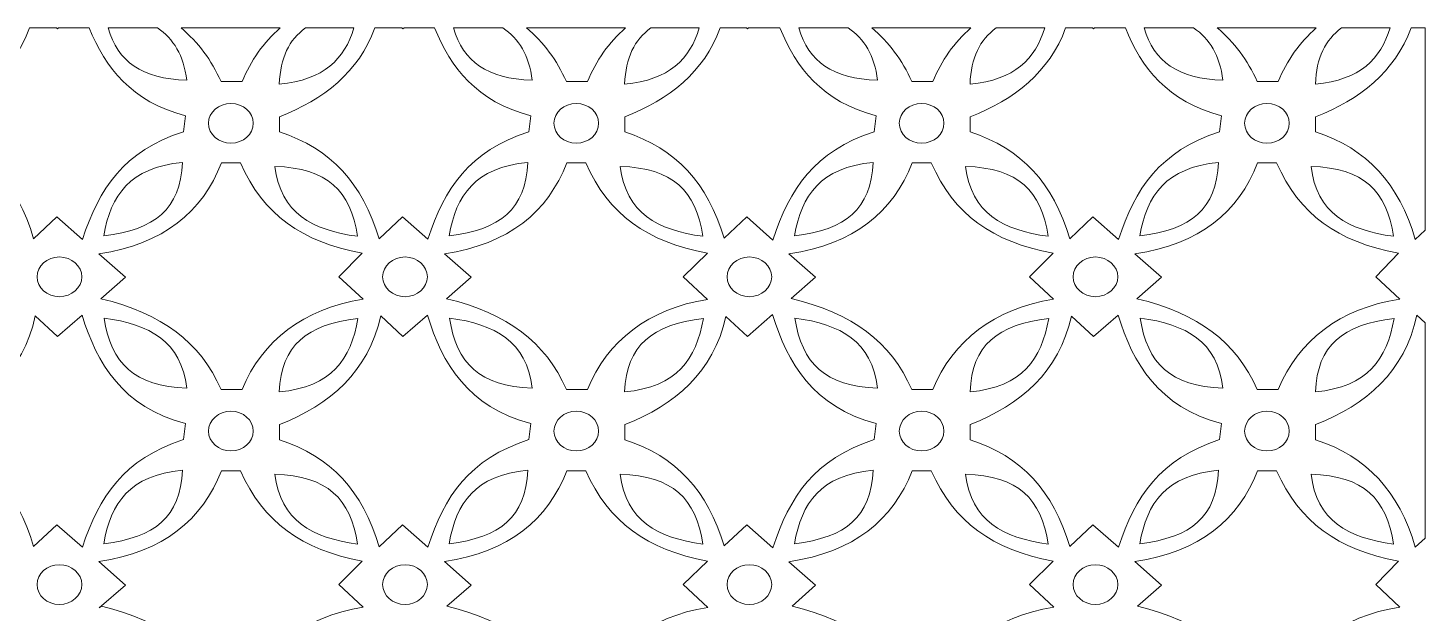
# Model space of a CAD drawing. Header units: millimetres. Extents: x -1200 to 1200, y -590 to 590.
# Drawn here: x 39 to 1200, y 104 to 590 of the extents above; entities that cross this region are included whole.
import ezdxf

# ---------------------------------------------------------------- set-up
doc = ezdxf.new("R2010")
doc.units = ezdxf.units.MM
doc.header["$MEASUREMENT"] = 0
doc.layers.add('Layer 1', color=7, linetype='Continuous')

msp = doc.modelspace()

# ---------------------------------------------------------------- linework, layer by layer
at = {"layer": 'Layer 1', "color": 250, "lineweight": 20}
for points, knots in [([(90.106, 589.9734), (103.2244, 557.0006), (125.3011, 528.8183), (170.0765, 516.8973), (170.0765, 516.8973), (168.3692, 503.6394), (168.3692, 503.6394), (118.8969, 487.7011), (98.0991, 456.1734), (84.472, 414.2396), (84.472, 414.2396), (63.2242, 432.8783), (63.2242, 432.8783), (63.2242, 432.8783), (43.932, 414.7336), (43.932, 414.7336), (30.1417, 460.8955), (4.1523, 489.6308), (-38.8634, 503.5802), (-38.8634, 503.5802), (-38.8167, 516.1332), (-38.8167, 516.1332), (-1.9809, 530.6133), (27.0006, 553.2503), (40.5095, 589.9734), (40.5095, 589.9734), (62.8576, 589.9734), (62.8576, 589.9734), (62.8576, 589.9734), (63.6898, 589.1929), (63.6898, 589.1929), (63.6898, 589.1929), (64.5843, 589.9734), (64.5843, 589.9734), (64.5843, 589.9734), (90.106, 589.9734), (90.106, 589.9734)], [0, 0, 0, 0, 0.083333333, 0.083333333, 0.083333333, 0.166666667, 0.166666667, 0.166666667, 0.25, 0.25, 0.25, 0.333333333, 0.333333333, 0.333333333, 0.416666667, 0.416666667, 0.416666667, 0.5, 0.5, 0.5, 0.583333333, 0.583333333, 0.583333333, 0.666666667, 0.666666667, 0.666666667, 0.75, 0.75, 0.75, 0.833333333, 0.833333333, 0.833333333, 0.916666667, 0.916666667, 0.916666667, 1, 1, 1, 1]), ([(146.8708, 589.9734), (160.0928, 580.9458), (168.6423, 567.2761), (171.163, 546.4951), (133.6245, 547.7999), (114.0557, 561.8881), (105.715, 589.9734), (105.715, 589.9734), (146.8708, 589.9734), (146.8708, 589.9734)], [0, 0, 0, 0, 0.333333333, 0.333333333, 0.333333333, 0.666666667, 0.666666667, 0.666666667, 1, 1, 1, 1]), ([(248.7314, 589.9734), (234.9508, 577.9702), (224.3256, 562.927), (217.112, 545.3295), (217.112, 545.3295), (199.6589, 545.3493), (199.6589, 545.3493), (191.6436, 563.3718), (180.7351, 578.1101), (166.3912, 589.9734), (166.3912, 589.9734), (248.7314, 589.9734), (248.7314, 589.9734)], [0, 0, 0, 0, 0.25, 0.25, 0.25, 0.5, 0.5, 0.5, 0.75, 0.75, 0.75, 1, 1, 1, 1]), ([(310.0497, 589.9734), (302.1972, 564.0389), (285.2625, 546.8469), (247.9983, 543.2681), (248.9616, 565.1302), (256.0906, 580.1366), (269.7741, 589.9734), (269.7741, 589.9734), (310.0497, 589.9734), (310.0497, 589.9734)], [0, 0, 0, 0, 0.333333333, 0.333333333, 0.333333333, 0.666666667, 0.666666667, 0.666666667, 1, 1, 1, 1]), ([(377.0492, 589.9734), (390.1543, 556.9986), (412.2317, 528.807), (457.0156, 516.8973), (457.0156, 516.8973), (455.3084, 503.6394), (455.3084, 503.6394), (405.8827, 487.7208), (385.0849, 456.2325), (371.45, 414.345), (371.45, 414.345), (350.3262, 432.8783), (350.3262, 432.8783), (350.3262, 432.8783), (330.9021, 414.6149), (330.9021, 414.6149), (317.1197, 460.8561), (291.1458, 489.6175), (248.068, 503.5802), (248.068, 503.5802), (248.1223, 516.1332), (248.1223, 516.1332), (284.962, 530.6073), (313.9546, 553.2441), (327.4584, 589.9734), (327.4584, 589.9734), (349.9594, 589.9734), (349.9594, 589.9734), (349.9594, 589.9734), (350.7919, 589.1929), (350.7919, 589.1929), (350.7919, 589.1929), (351.687, 589.9734), (351.687, 589.9734), (351.687, 589.9734), (377.0492, 589.9734), (377.0492, 589.9734)], [0, 0, 0, 0, 0.083333333, 0.083333333, 0.083333333, 0.166666667, 0.166666667, 0.166666667, 0.25, 0.25, 0.25, 0.333333333, 0.333333333, 0.333333333, 0.416666667, 0.416666667, 0.416666667, 0.5, 0.5, 0.5, 0.583333333, 0.583333333, 0.583333333, 0.666666667, 0.666666667, 0.666666667, 0.75, 0.75, 0.75, 0.833333333, 0.833333333, 0.833333333, 0.916666667, 0.916666667, 0.916666667, 1, 1, 1, 1]), ([(433.8113, 589.9734), (447.0356, 580.9458), (455.5855, 567.2761), (458.1021, 546.4951), (420.577, 547.7999), (401.0101, 561.8881), (392.6548, 589.9734), (392.6548, 589.9734), (433.8113, 589.9734), (433.8113, 589.9734)], [0, 0, 0, 0, 0.333333333, 0.333333333, 0.333333333, 0.666666667, 0.666666667, 0.666666667, 1, 1, 1, 1]), ([(535.6746, 589.9734), (521.8966, 577.9722), (511.2737, 562.9292), (504.0588, 545.3295), (504.0588, 545.3295), (486.5903, 545.3493), (486.5903, 545.3493), (478.5759, 563.3708), (467.6717, 578.1098), (453.3324, 589.9734), (453.3324, 589.9734), (535.6746, 589.9734), (535.6746, 589.9734)], [0, 0, 0, 0, 0.25, 0.25, 0.25, 0.5, 0.5, 0.5, 0.75, 0.75, 0.75, 1, 1, 1, 1]), ([(596.9986, 589.9734), (589.1475, 564.0389), (572.2016, 546.8469), (534.9373, 543.2681), (535.8962, 565.1302), (543.0308, 580.1366), (556.7187, 589.9734), (556.7187, 589.9734), (596.9986, 589.9734), (596.9986, 589.9734)], [0, 0, 0, 0, 0.333333333, 0.333333333, 0.333333333, 0.666666667, 0.666666667, 0.666666667, 1, 1, 1, 1]), ([(663.9919, 589.9734), (677.1023, 556.999), (699.1844, 528.8166), (743.9626, 516.8973), (743.9626, 516.8973), (742.2476, 503.6394), (742.2476, 503.6394), (692.589, 487.6481), (671.8222, 455.9361), (658.2028, 413.7587), (658.2028, 413.7587), (636.4195, 432.8783), (636.4195, 432.8783), (636.4195, 432.8783), (617.6628, 415.2407), (617.6628, 415.2407), (603.8416, 461.1129), (577.8831, 489.6834), (534.9995, 503.5802), (534.9995, 503.5802), (535.0615, 516.1332), (535.0615, 516.1332), (571.9056, 530.6124), (600.8914, 553.248), (614.3887, 589.9734), (614.3887, 589.9734), (636.0518, 589.9734), (636.0518, 589.9734), (636.0518, 589.9734), (636.8852, 589.1929), (636.8852, 589.1929), (636.8852, 589.1929), (637.7801, 589.9734), (637.7801, 589.9734), (637.7801, 589.9734), (663.9919, 589.9734), (663.9919, 589.9734)], [0, 0, 0, 0, 0.083333333, 0.083333333, 0.083333333, 0.166666667, 0.166666667, 0.166666667, 0.25, 0.25, 0.25, 0.333333333, 0.333333333, 0.333333333, 0.416666667, 0.416666667, 0.416666667, 0.5, 0.5, 0.5, 0.583333333, 0.583333333, 0.583333333, 0.666666667, 0.666666667, 0.666666667, 0.75, 0.75, 0.75, 0.833333333, 0.833333333, 0.833333333, 0.916666667, 0.916666667, 0.916666667, 1, 1, 1, 1]), ([(720.756, 589.9734), (733.9772, 580.9458), (742.5241, 567.2761), (745.0491, 546.4951), (707.5106, 547.7999), (687.9476, 561.8881), (679.5986, 589.9734), (679.5986, 589.9734), (720.756, 589.9734), (720.756, 589.9734)], [0, 0, 0, 0, 0.333333333, 0.333333333, 0.333333333, 0.666666667, 0.666666667, 0.666666667, 1, 1, 1, 1]), ([(822.6156, 589.9734), (808.8342, 577.9721), (798.2076, 562.9296), (790.9903, 545.3295), (790.9903, 545.3295), (773.5529, 545.3493), (773.5529, 545.3493), (765.5313, 563.3694), (754.622, 578.1091), (740.2802, 589.9734), (740.2802, 589.9734), (822.6156, 589.9734), (822.6156, 589.9734)], [0, 0, 0, 0, 0.25, 0.25, 0.25, 0.5, 0.5, 0.5, 0.75, 0.75, 0.75, 1, 1, 1, 1]), ([(883.9383, 589.9734), (876.089, 564.0389), (859.1498, 546.8469), (821.892, 543.2681), (822.8466, 565.1302), (829.9718, 580.1366), (843.6551, 589.9734), (843.6551, 589.9734), (883.9383, 589.9734), (883.9383, 589.9734)], [0, 0, 0, 0, 0.333333333, 0.333333333, 0.333333333, 0.666666667, 0.666666667, 0.666666667, 1, 1, 1, 1]), ([(950.9344, 589.9734), (964.0397, 556.999), (986.1308, 528.8118), (1030.9017, 516.8973), (1030.9017, 516.8973), (1029.1789, 503.6394), (1029.1789, 503.6394), (979.6911, 487.7011), (958.9011, 456.1469), (945.2894, 414.1736), (945.2894, 414.1736), (923.9718, 432.8783), (923.9718, 432.8783), (923.9718, 432.8783), (904.7339, 414.7994), (904.7339, 414.7994), (890.9437, 460.9285), (864.962, 489.6308), (821.9541, 503.5802), (821.9541, 503.5802), (822.0162, 516.1332), (822.0162, 516.1332), (858.8527, 530.6101), (887.8372, 553.2482), (901.3449, 589.9734), (901.3449, 589.9734), (923.5971, 589.9734), (923.5971, 589.9734), (923.5971, 589.9734), (924.4296, 589.1929), (924.4296, 589.1929), (924.4296, 589.1929), (925.3242, 589.9734), (925.3242, 589.9734), (925.3242, 589.9734), (950.9344, 589.9734), (950.9344, 589.9734)], [0, 0, 0, 0, 0.083333333, 0.083333333, 0.083333333, 0.166666667, 0.166666667, 0.166666667, 0.25, 0.25, 0.25, 0.333333333, 0.333333333, 0.333333333, 0.416666667, 0.416666667, 0.416666667, 0.5, 0.5, 0.5, 0.583333333, 0.583333333, 0.583333333, 0.666666667, 0.666666667, 0.666666667, 0.75, 0.75, 0.75, 0.833333333, 0.833333333, 0.833333333, 0.916666667, 0.916666667, 0.916666667, 1, 1, 1, 1]), ([(1007.6894, 589.9734), (1020.9102, 580.9458), (1029.4598, 567.2761), (1031.9805, 546.4951), (994.4553, 547.7999), (974.8826, 561.8881), (966.5406, 589.9734), (966.5406, 589.9734), (1007.6894, 589.9734), (1007.6894, 589.9734)], [0, 0, 0, 0, 0.333333333, 0.333333333, 0.333333333, 0.666666667, 0.666666667, 0.666666667, 1, 1, 1, 1]), ([(1109.568, 589.9734), (1095.7874, 577.9714), (1085.1587, 562.9294), (1077.9372, 545.3295), (1077.9372, 545.3295), (1060.4842, 545.3493), (1060.4842, 545.3493), (1052.4653, 563.37), (1041.5574, 578.1094), (1027.2138, 589.9734), (1027.2138, 589.9734), (1109.568, 589.9734), (1109.568, 589.9734)], [0, 0, 0, 0, 0.25, 0.25, 0.25, 0.5, 0.5, 0.5, 0.75, 0.75, 0.75, 1, 1, 1, 1]), ([(1170.8899, 589.9734), (1163.0356, 564.0389), (1146.0944, 546.8469), (1108.8234, 543.2681), (1109.7823, 565.1302), (1116.9119, 580.1366), (1130.5996, 589.9734), (1130.5996, 589.9734), (1170.8899, 589.9734), (1170.8899, 589.9734)], [0, 0, 0, 0, 0.333333333, 0.333333333, 0.333333333, 0.666666667, 0.666666667, 0.666666667, 1, 1, 1, 1]), ([(1199.95, 421.8309), (1199.95, 421.8309), (1191.8515, 414.2133), (1191.8515, 414.2133), (1178.1002, 460.6783), (1152.0952, 489.5715), (1108.8933, 503.5802), (1108.8933, 503.5802), (1108.9555, 516.1332), (1108.9555, 516.1332), (1145.8057, 530.6096), (1174.7839, 553.2465), (1188.2737, 589.9734), (1188.2737, 589.9734), (1199.95, 589.9734), (1199.95, 589.9734), (1199.95, 589.9734), (1199.95, 421.8309), (1199.95, 421.8309)], [0, 0, 0, 0, 0.166666667, 0.166666667, 0.166666667, 0.333333333, 0.333333333, 0.333333333, 0.5, 0.5, 0.5, 0.666666667, 0.666666667, 0.666666667, 0.833333333, 0.833333333, 0.833333333, 1, 1, 1, 1]), ([(207.7918, 494.2279), (197.5636, 494.2279), (189.2367, 501.6438), (189.2367, 510.726), (189.2367, 519.8215), (197.5636, 527.2375), (207.7918, 527.2375), (218.0199, 527.2375), (226.3469, 519.8215), (226.3469, 510.726), (226.3469, 501.6438), (218.0199, 494.2279), (207.7918, 494.2279)], [0, 0, 0, 0, 0.25, 0.25, 0.25, 0.5, 0.5, 0.5, 0.75, 0.75, 0.75, 1, 1, 1, 1]), ([(494.7387, 494.2279), (484.5106, 494.2279), (476.1837, 501.6438), (476.1837, 510.726), (476.1837, 519.8215), (484.5106, 527.2375), (494.7387, 527.2375), (504.9592, 527.2375), (513.2859, 519.8215), (513.2859, 510.726), (513.2859, 501.6438), (504.9592, 494.2279), (494.7387, 494.2279)], [0, 0, 0, 0, 0.25, 0.25, 0.25, 0.5, 0.5, 0.5, 0.75, 0.75, 0.75, 1, 1, 1, 1]), ([(781.6701, 494.2279), (771.4497, 494.2279), (763.1151, 501.6438), (763.1151, 510.726), (763.1151, 519.8215), (771.4497, 527.2375), (781.6701, 527.2375), (791.906, 527.2375), (800.2484, 519.8215), (800.2484, 510.726), (800.2484, 501.6438), (791.906, 494.2279), (781.6701, 494.2279)], [0, 0, 0, 0, 0.25, 0.25, 0.25, 0.5, 0.5, 0.5, 0.75, 0.75, 0.75, 1, 1, 1, 1]), ([(1068.6171, 494.2279), (1058.3966, 494.2279), (1050.0466, 501.6438), (1050.0466, 510.726), (1050.0466, 519.8215), (1058.3966, 527.2375), (1068.6171, 527.2375), (1078.8452, 527.2375), (1087.1799, 519.8215), (1087.1799, 510.726), (1087.1799, 501.6438), (1078.8452, 494.2279), (1068.6171, 494.2279)], [0, 0, 0, 0, 0.25, 0.25, 0.25, 0.5, 0.5, 0.5, 0.75, 0.75, 0.75, 1, 1, 1, 1]), ([(317.6474, 364.5013), (268.2062, 356.9141), (233.6726, 329.977), (217.112, 289.5777), (217.112, 289.5777), (199.6589, 289.5975), (199.6589, 289.5975), (182.1284, 329.0153), (150.7687, 352.732), (99.8608, 364.9887), (99.8608, 364.9887), (120.2783, 382.7975), (120.2783, 382.7975), (120.2783, 382.7975), (98.1147, 402.253), (98.1147, 402.253), (151.9328, 410.3603), (184.115, 437.067), (199.9616, 477.8153), (199.9616, 477.8153), (215.816, 477.8153), (215.816, 477.8153), (234.5107, 435.1438), (266.7627, 412.02), (316.9645, 402.727), (316.9645, 402.727), (297.5791, 383.2849), (297.5791, 383.2849), (297.5791, 383.2849), (317.6474, 364.5013), (317.6474, 364.5013)], [0, 0, 0, 0, 0.1, 0.1, 0.1, 0.2, 0.2, 0.2, 0.3, 0.3, 0.3, 0.4, 0.4, 0.4, 0.5, 0.5, 0.5, 0.6, 0.6, 0.6, 0.7, 0.7, 0.7, 0.8, 0.8, 0.8, 0.9, 0.9, 0.9, 1, 1, 1, 1]), ([(102.1501, 417.1705), (108.0557, 451.023), (123.786, 473.9954), (167.5311, 478.1972), (165.8315, 439.4511), (144.7545, 422.2285), (102.1501, 417.1705)], [0, 0, 0, 0, 0.5, 0.5, 0.5, 1, 1, 1, 1]), ([(603.8571, 364.3827), (554.8117, 356.6572), (520.5419, 329.7859), (504.0588, 289.5777), (504.0588, 289.5777), (486.5903, 289.5975), (486.5903, 289.5975), (469.0753, 328.9825), (437.77, 352.6925), (386.9318, 364.9556), (386.9318, 364.9556), (407.3804, 382.7975), (407.3804, 382.7975), (407.3804, 382.7975), (385.2014, 402.2725), (385.2014, 402.2725), (438.9496, 410.4065), (471.0696, 437.0999), (486.9085, 477.8153), (486.9085, 477.8153), (502.7552, 477.8153), (502.7552, 477.8153), (521.4655, 435.1438), (553.702, 412.02), (603.9192, 402.727), (603.9192, 402.727), (583.6724, 383.2849), (583.6724, 383.2849), (583.6724, 383.2849), (603.8571, 364.3827), (603.8571, 364.3827)], [0, 0, 0, 0, 0.1, 0.1, 0.1, 0.2, 0.2, 0.2, 0.3, 0.3, 0.3, 0.4, 0.4, 0.4, 0.5, 0.5, 0.5, 0.6, 0.6, 0.6, 0.7, 0.7, 0.7, 0.8, 0.8, 0.8, 0.9, 0.9, 0.9, 1, 1, 1, 1]), ([(389.0816, 417.1705), (394.9794, 451.023), (410.7251, 473.9954), (454.4858, 478.1972), (452.7863, 439.4511), (431.6936, 422.2285), (389.0816, 417.1705)], [0, 0, 0, 0, 0.5, 0.5, 0.5, 1, 1, 1, 1]), ([(891.3162, 364.4617), (841.9914, 356.8351), (807.5353, 329.911), (790.9903, 289.5777), (790.9903, 289.5777), (773.5529, 289.5975), (773.5529, 289.5975), (755.9446, 329.1536), (724.4297, 352.8965), (673.2114, 365.1205), (673.2114, 365.1205), (693.4581, 382.7975), (693.4581, 382.7975), (693.4581, 382.7975), (671.4188, 402.1673), (671.4188, 402.1673), (725.5861, 410.1693), (757.9391, 436.9154), (773.8399, 477.8153), (773.8399, 477.8153), (789.7021, 477.8153), (789.7021, 477.8153), (808.389, 435.1438), (840.6489, 412.02), (890.8584, 402.727), (890.8584, 402.727), (871.2169, 383.2849), (871.2169, 383.2849), (871.2169, 383.2849), (891.3162, 364.4617), (891.3162, 364.4617)], [0, 0, 0, 0, 0.1, 0.1, 0.1, 0.2, 0.2, 0.2, 0.3, 0.3, 0.3, 0.4, 0.4, 0.4, 0.5, 0.5, 0.5, 0.6, 0.6, 0.6, 0.7, 0.7, 0.7, 0.8, 0.8, 0.8, 0.9, 0.9, 0.9, 1, 1, 1, 1]), ([(676.0284, 417.1705), (681.9262, 451.023), (697.6642, 473.9954), (741.4094, 478.1972), (739.7176, 439.4511), (718.6483, 422.2285), (676.0284, 417.1705)], [0, 0, 0, 0, 0.5, 0.5, 0.5, 1, 1, 1, 1]), ([(1178.9383, 364.5672), (1129.2565, 357.0852), (1094.5677, 330.1087), (1077.9372, 289.5777), (1077.9372, 289.5777), (1060.4842, 289.5975), (1060.4842, 289.5975), (1042.938, 329.0284), (1011.5707, 352.7582), (960.6085, 365.0018), (960.6085, 365.0018), (981.0026, 382.7975), (981.0026, 382.7975), (981.0026, 382.7975), (958.8624, 402.2397), (958.8624, 402.2397), (1012.7347, 410.3274), (1044.9325, 437.0473), (1060.7946, 477.8153), (1060.7946, 477.8153), (1076.6335, 477.8153), (1076.6335, 477.8153), (1095.3359, 435.1438), (1127.5881, 412.02), (1177.7975, 402.727), (1177.7975, 402.727), (1158.9398, 383.2849), (1158.9398, 383.2849), (1158.9398, 383.2849), (1178.9383, 364.5672), (1178.9383, 364.5672)], [0, 0, 0, 0, 0.1, 0.1, 0.1, 0.2, 0.2, 0.2, 0.3, 0.3, 0.3, 0.4, 0.4, 0.4, 0.5, 0.5, 0.5, 0.6, 0.6, 0.6, 0.7, 0.7, 0.7, 0.8, 0.8, 0.8, 0.9, 0.9, 0.9, 1, 1, 1, 1]), ([(962.9676, 417.1705), (968.8809, 451.023), (984.6111, 473.9954), (1028.3641, 478.1972), (1026.6568, 439.4511), (1005.5797, 422.2285), (962.9676, 417.1705)], [0, 0, 0, 0, 0.5, 0.5, 0.5, 1, 1, 1, 1]), ([(313.0144, 416.8214), (274.9266, 422.0771), (249.0847, 436.0592), (244.3508, 474.9569), (287.9408, 473.442), (307.3184, 454.7178), (313.0144, 416.8214)], [0, 0, 0, 0, 0.5, 0.5, 0.5, 1, 1, 1, 1]), ([(599.9459, 416.8214), (561.858, 422.0771), (536.0315, 436.0592), (531.3211, 474.9569), (574.8877, 473.442), (594.2498, 454.7178), (599.9459, 416.8214)], [0, 0, 0, 0, 0.5, 0.5, 0.5, 1, 1, 1, 1]), ([(886.8928, 416.8214), (848.7972, 422.0771), (822.9707, 436.0592), (818.2525, 474.9569), (861.8346, 473.442), (881.189, 454.7178), (886.8928, 416.8214)], [0, 0, 0, 0, 0.5, 0.5, 0.5, 1, 1, 1, 1]), ([(1173.8397, 416.8214), (1135.7518, 422.0771), (1109.9099, 436.0592), (1105.1915, 474.9569), (1148.7738, 473.442), (1168.1436, 454.7178), (1173.8397, 416.8214)], [0, 0, 0, 0, 0.5, 0.5, 0.5, 1, 1, 1, 1]), ([(65.3738, 366.668), (55.1456, 366.668), (46.811, 374.0709), (46.811, 383.1662), (46.811, 392.2617), (55.1456, 399.6645), (65.3738, 399.6645), (75.6096, 399.6645), (83.9521, 392.2617), (83.9521, 383.1662), (83.9521, 374.0709), (75.6096, 366.668), (65.3738, 366.668)], [0, 0, 0, 0, 0.25, 0.25, 0.25, 0.5, 0.5, 0.5, 0.75, 0.75, 0.75, 1, 1, 1, 1]), ([(352.4837, 366.668), (342.2477, 366.668), (333.9054, 374.0709), (333.9054, 383.1662), (333.9054, 392.2617), (342.2477, 399.6645), (352.4837, 399.6645), (362.704, 399.6645), (371.0387, 392.2617), (371.0387, 383.1662), (371.0387, 374.0709), (362.704, 366.668), (352.4837, 366.668)], [0, 0, 0, 0, 0.25, 0.25, 0.25, 0.5, 0.5, 0.5, 0.75, 0.75, 0.75, 1, 1, 1, 1]), ([(638.5769, 366.668), (628.3488, 366.668), (619.9987, 374.0709), (619.9987, 383.1662), (619.9987, 392.2617), (628.3488, 399.6645), (638.5769, 399.6645), (648.7819, 399.6645), (657.132, 392.2617), (657.132, 383.1662), (657.132, 374.0709), (648.7819, 366.668), (638.5769, 366.668)], [0, 0, 0, 0, 0.25, 0.25, 0.25, 0.5, 0.5, 0.5, 0.75, 0.75, 0.75, 1, 1, 1, 1]), ([(926.1059, 366.668), (915.8932, 366.668), (907.5431, 374.0709), (907.5431, 383.1662), (907.5431, 392.2617), (915.8932, 399.6645), (926.1059, 399.6645), (936.3263, 399.6645), (944.6686, 392.2617), (944.6686, 383.1662), (944.6686, 374.0709), (936.3263, 366.668), (926.1059, 366.668)], [0, 0, 0, 0, 0.25, 0.25, 0.25, 0.5, 0.5, 0.5, 0.75, 0.75, 0.75, 1, 1, 1, 1]), ([(84.1538, 351.2962), (96.4075, 311.2394), (117.7328, 275.0817), (170.0765, 261.1455), (170.0765, 261.1455), (168.3692, 247.8877), (168.3692, 247.8877), (118.8969, 231.9492), (98.0991, 200.4281), (84.472, 158.4878), (84.472, 158.4878), (63.2242, 177.1265), (63.2242, 177.1265), (63.2242, 177.1265), (43.932, 158.9818), (43.932, 158.9818), (30.1417, 205.1438), (4.1523, 233.879), (-38.8634, 247.835), (-38.8634, 247.835), (-38.8167, 260.3815), (-38.8167, 260.3815), (3.2366, 276.8994), (35.0541, 304.0738), (45.2977, 350.677), (45.2977, 350.677), (63.6898, 333.4413), (63.6898, 333.4413), (63.6898, 333.4413), (84.1538, 351.2962), (84.1538, 351.2962)], [0, 0, 0, 0, 0.1, 0.1, 0.1, 0.2, 0.2, 0.2, 0.3, 0.3, 0.3, 0.4, 0.4, 0.4, 0.5, 0.5, 0.5, 0.6, 0.6, 0.6, 0.7, 0.7, 0.7, 0.8, 0.8, 0.8, 0.9, 0.9, 0.9, 1, 1, 1, 1]), ([(102.5303, 348.879), (140.6104, 343.6431), (166.4447, 329.6411), (171.163, 290.7434), (127.5807, 292.2649), (108.2187, 311.0023), (102.5303, 348.879)], [0, 0, 0, 0, 0.5, 0.5, 0.5, 1, 1, 1, 1]), ([(313.387, 348.5365), (307.4814, 314.684), (291.7511, 291.7182), (247.9983, 287.5228), (249.7055, 326.2689), (270.7748, 343.4784), (313.387, 348.5365)], [0, 0, 0, 0, 0.5, 0.5, 0.5, 1, 1, 1, 1]), ([(371.1395, 351.1842), (383.3776, 311.1734), (404.7109, 275.0619), (457.0156, 261.1455), (457.0156, 261.1455), (455.3084, 247.8877), (455.3084, 247.8877), (405.8827, 231.9691), (385.0849, 200.4809), (371.45, 158.5866), (371.45, 158.5866), (350.3262, 177.1265), (350.3262, 177.1265), (350.3262, 177.1265), (330.9021, 158.8633), (330.9021, 158.8633), (317.1197, 205.0911), (291.1458, 233.8659), (248.068, 247.835), (248.068, 247.835), (248.1223, 260.3815), (248.1223, 260.3815), (290.2146, 276.9193), (322.063, 304.1132), (332.2679, 350.8087), (332.2679, 350.8087), (350.7919, 333.4413), (350.7919, 333.4413), (350.7919, 333.4413), (371.1395, 351.1842), (371.1395, 351.1842)], [0, 0, 0, 0, 0.1, 0.1, 0.1, 0.2, 0.2, 0.2, 0.3, 0.3, 0.3, 0.4, 0.4, 0.4, 0.5, 0.5, 0.5, 0.6, 0.6, 0.6, 0.7, 0.7, 0.7, 0.8, 0.8, 0.8, 0.9, 0.9, 0.9, 1, 1, 1, 1]), ([(389.4617, 348.879), (427.5495, 343.6431), (453.3915, 329.6411), (458.1021, 290.7434), (414.5354, 292.2649), (395.1733, 311.0023), (389.4617, 348.879)], [0, 0, 0, 0, 0.5, 0.5, 0.5, 1, 1, 1, 1]), ([(600.3339, 348.5365), (594.436, 314.684), (578.6902, 291.7182), (534.9373, 287.5228), (536.6368, 326.2689), (557.7296, 343.4784), (600.3339, 348.5365)], [0, 0, 0, 0, 0.5, 0.5, 0.5, 1, 1, 1, 1]), ([(657.9002, 351.7704), (670.115, 311.5226), (691.4094, 275.1343), (743.9626, 261.1455), (743.9626, 261.1455), (742.2476, 247.8877), (742.2476, 247.8877), (692.589, 231.8966), (671.8222, 200.1844), (658.2028, 158.0071), (658.2028, 158.0071), (636.4195, 177.1265), (636.4195, 177.1265), (636.4195, 177.1265), (617.6628, 159.4954), (617.6628, 159.4954), (603.8416, 205.3611), (577.8831, 233.9316), (534.9995, 247.835), (534.9995, 247.835), (535.0615, 260.3815), (535.0615, 260.3815), (576.9597, 276.8336), (608.6996, 303.8564), (619.0519, 350.1503), (619.0519, 350.1503), (636.8852, 333.4413), (636.8852, 333.4413), (636.8852, 333.4413), (657.9002, 351.7704), (657.9002, 351.7704)], [0, 0, 0, 0, 0.1, 0.1, 0.1, 0.2, 0.2, 0.2, 0.3, 0.3, 0.3, 0.4, 0.4, 0.4, 0.5, 0.5, 0.5, 0.6, 0.6, 0.6, 0.7, 0.7, 0.7, 0.8, 0.8, 0.8, 0.9, 0.9, 0.9, 1, 1, 1, 1]), ([(676.4087, 348.879), (714.5042, 343.6431), (740.3229, 329.6411), (745.0491, 290.7434), (701.4668, 292.2649), (682.1126, 311.0023), (676.4087, 348.879)], [0, 0, 0, 0, 0.5, 0.5, 0.5, 1, 1, 1, 1]), ([(887.2731, 348.5365), (881.3752, 314.684), (865.6372, 291.7182), (821.892, 287.5228), (823.5838, 326.2689), (844.6531, 343.4784), (887.2731, 348.5365)], [0, 0, 0, 0, 0.5, 0.5, 0.5, 1, 1, 1, 1]), ([(944.9713, 351.3488), (957.1939, 311.2724), (978.5348, 275.0817), (1030.9017, 261.1455), (1030.9017, 261.1455), (1029.1789, 247.8877), (1029.1789, 247.8877), (979.6911, 231.9492), (958.9011, 200.3952), (945.2894, 158.4219), (945.2894, 158.4219), (923.9718, 177.1265), (923.9718, 177.1265), (923.9718, 177.1265), (904.7339, 159.0477), (904.7339, 159.0477), (890.9437, 205.1767), (864.962, 233.879), (821.9541, 247.835), (821.9541, 247.835), (822.0162, 260.3815), (822.0162, 260.3815), (864.0463, 276.8994), (895.856, 304.0408), (906.1152, 350.6046), (906.1152, 350.6046), (924.4296, 333.4413), (924.4296, 333.4413), (924.4296, 333.4413), (944.9713, 351.3488), (944.9713, 351.3488)], [0, 0, 0, 0, 0.1, 0.1, 0.1, 0.2, 0.2, 0.2, 0.3, 0.3, 0.3, 0.4, 0.4, 0.4, 0.5, 0.5, 0.5, 0.6, 0.6, 0.6, 0.7, 0.7, 0.7, 0.8, 0.8, 0.8, 0.9, 0.9, 0.9, 1, 1, 1, 1]), ([(963.3555, 348.879), (1001.4279, 343.6431), (1027.2622, 329.6411), (1031.9805, 290.7434), (988.4137, 292.2649), (969.0439, 311.0023), (963.3555, 348.879)], [0, 0, 0, 0, 0.5, 0.5, 0.5, 1, 1, 1, 1]), ([(1174.2277, 348.5365), (1168.3221, 314.684), (1152.5841, 291.7182), (1108.8234, 287.5228), (1110.5229, 326.2689), (1131.6, 343.4784), (1174.2277, 348.5365)], [0, 0, 0, 0, 0.5, 0.5, 0.5, 1, 1, 1, 1]), ([(1199.95, 166.0791), (1199.95, 166.0791), (1191.8515, 158.4615), (1191.8515, 158.4615), (1178.1002, 204.9265), (1152.0952, 233.8264), (1108.8933, 247.835), (1108.8933, 247.835), (1108.9555, 260.3815), (1108.9555, 260.3815), (1151.1872, 276.9653), (1183.0824, 304.2779), (1193.1708, 351.2303), (1193.1708, 351.2303), (1199.95, 344.8822), (1199.95, 344.8822), (1199.95, 344.8822), (1199.95, 166.0791), (1199.95, 166.0791)], [0, 0, 0, 0, 0.166666667, 0.166666667, 0.166666667, 0.333333333, 0.333333333, 0.333333333, 0.5, 0.5, 0.5, 0.666666667, 0.666666667, 0.666666667, 0.833333333, 0.833333333, 0.833333333, 1, 1, 1, 1]), ([(207.7918, 238.476), (197.5636, 238.476), (189.2367, 245.8855), (189.2367, 254.9743), (189.2367, 264.0697), (197.5636, 271.4856), (207.7918, 271.4856), (218.0199, 271.4856), (226.3469, 264.0697), (226.3469, 254.9743), (226.3469, 245.8855), (218.0199, 238.476), (207.7918, 238.476)], [0, 0, 0, 0, 0.25, 0.25, 0.25, 0.5, 0.5, 0.5, 0.75, 0.75, 0.75, 1, 1, 1, 1]), ([(494.7387, 238.476), (484.5106, 238.476), (476.1837, 245.8855), (476.1837, 254.9743), (476.1837, 264.0697), (484.5106, 271.4856), (494.7387, 271.4856), (504.9592, 271.4856), (513.2859, 264.0697), (513.2859, 254.9743), (513.2859, 245.8855), (504.9592, 238.476), (494.7387, 238.476)], [0, 0, 0, 0, 0.25, 0.25, 0.25, 0.5, 0.5, 0.5, 0.75, 0.75, 0.75, 1, 1, 1, 1]), ([(781.6701, 238.476), (771.4497, 238.476), (763.1151, 245.8855), (763.1151, 254.9743), (763.1151, 264.0697), (771.4497, 271.4856), (781.6701, 271.4856), (791.906, 271.4856), (800.2484, 264.0697), (800.2484, 254.9743), (800.2484, 245.8855), (791.906, 238.476), (781.6701, 238.476)], [0, 0, 0, 0, 0.25, 0.25, 0.25, 0.5, 0.5, 0.5, 0.75, 0.75, 0.75, 1, 1, 1, 1]), ([(1068.6171, 238.476), (1058.3966, 238.476), (1050.0466, 245.8855), (1050.0466, 254.9743), (1050.0466, 264.0697), (1058.3966, 271.4856), (1068.6171, 271.4856), (1078.8452, 271.4856), (1087.1799, 264.0697), (1087.1799, 254.9743), (1087.1799, 245.8855), (1078.8452, 238.476), (1068.6171, 238.476)], [0, 0, 0, 0, 0.25, 0.25, 0.25, 0.5, 0.5, 0.5, 0.75, 0.75, 0.75, 1, 1, 1, 1]), ([(317.7715, 108.6244), (268.7804, 100.8725), (234.534, 74.0013), (218.0587, 33.8259), (218.0587, 33.8259), (200.598, 33.8457), (200.598, 33.8457), (183.0053, 73.3953), (151.4982, 97.1448), (100.2643, 109.3685), (100.2643, 109.3685), (98.4406, 107.9922), (98.4406, 107.9922), (98.4406, 107.9922), (120.2783, 127.0391), (120.2783, 127.0391), (120.2783, 127.0391), (98.1147, 146.501), (98.1147, 146.501), (151.9328, 154.6021), (184.115, 181.3153), (199.9616, 222.0635), (199.9616, 222.0635), (215.816, 222.0635), (215.816, 222.0635), (234.5107, 179.3921), (266.7627, 156.2683), (316.9645, 146.9753), (316.9645, 146.9753), (297.5791, 127.533), (297.5791, 127.533), (297.5791, 127.533), (317.7715, 108.6244), (317.7715, 108.6244)], [0, 0, 0, 0, 0.090909091, 0.090909091, 0.090909091, 0.181818182, 0.181818182, 0.181818182, 0.272727273, 0.272727273, 0.272727273, 0.363636364, 0.363636364, 0.363636364, 0.454545455, 0.454545455, 0.454545455, 0.545454545, 0.545454545, 0.545454545, 0.636363636, 0.636363636, 0.636363636, 0.727272727, 0.727272727, 0.727272727, 0.818181818, 0.818181818, 0.818181818, 0.909090909, 0.909090909, 0.909090909, 1, 1, 1, 1]), ([(102.1501, 161.4185), (108.0557, 195.2711), (123.786, 218.237), (167.5311, 222.4322), (165.8315, 183.6996), (144.7545, 166.4768), (102.1501, 161.4185)], [0, 0, 0, 0, 0.5, 0.5, 0.5, 1, 1, 1, 1]), ([(603.989, 108.5057), (555.3859, 100.6024), (521.4033, 73.8035), (504.9979, 33.8259), (504.9979, 33.8259), (487.5294, 33.8457), (487.5294, 33.8457), (469.9522, 73.3953), (438.4373, 97.1448), (387.1957, 109.3685), (387.1957, 109.3685), (407.3804, 127.0391), (407.3804, 127.0391), (407.3804, 127.0391), (385.2014, 146.5209), (385.2014, 146.5209), (438.9496, 154.6548), (471.0696, 181.3482), (486.9085, 222.0635), (486.9085, 222.0635), (502.7552, 222.0635), (502.7552, 222.0635), (521.4655, 179.3921), (553.702, 156.2683), (603.9192, 146.9753), (603.9192, 146.9753), (583.6724, 127.533), (583.6724, 127.533), (583.6724, 127.533), (603.989, 108.5057), (603.989, 108.5057)], [0, 0, 0, 0, 0.1, 0.1, 0.1, 0.2, 0.2, 0.2, 0.3, 0.3, 0.3, 0.4, 0.4, 0.4, 0.5, 0.5, 0.5, 0.6, 0.6, 0.6, 0.7, 0.7, 0.7, 0.8, 0.8, 0.8, 0.9, 0.9, 0.9, 1, 1, 1, 1]), ([(389.0816, 161.4185), (394.9794, 195.2711), (410.7251, 218.237), (454.4858, 222.4322), (452.7863, 183.6996), (431.6936, 166.4768), (389.0816, 161.4185)], [0, 0, 0, 0, 0.5, 0.5, 0.5, 1, 1, 1, 1]), ([(891.4481, 108.5915), (842.5657, 100.7935), (808.389, 73.9485), (791.9371, 33.8259), (791.9371, 33.8259), (774.4918, 33.8457), (774.4918, 33.8457), (756.8914, 73.3953), (725.3765, 97.1448), (674.1426, 109.3685), (674.1426, 109.3685), (693.4581, 127.0391), (693.4581, 127.0391), (693.4581, 127.0391), (671.4188, 146.4155), (671.4188, 146.4155), (725.5861, 154.4175), (757.9391, 181.1638), (773.8399, 222.0635), (773.8399, 222.0635), (789.7021, 222.0635), (789.7021, 222.0635), (808.389, 179.3921), (840.6489, 156.2683), (890.8584, 146.9753), (890.8584, 146.9753), (871.2169, 127.533), (871.2169, 127.533), (871.2169, 127.533), (891.4481, 108.5915), (891.4481, 108.5915)], [0, 0, 0, 0, 0.1, 0.1, 0.1, 0.2, 0.2, 0.2, 0.3, 0.3, 0.3, 0.4, 0.4, 0.4, 0.5, 0.5, 0.5, 0.6, 0.6, 0.6, 0.7, 0.7, 0.7, 0.8, 0.8, 0.8, 0.9, 0.9, 0.9, 1, 1, 1, 1]), ([(676.0284, 161.4185), (681.9262, 195.2711), (697.6642, 218.237), (741.4094, 222.4322), (739.7176, 183.6996), (718.6483, 166.4768), (676.0284, 161.4185)], [0, 0, 0, 0, 0.5, 0.5, 0.5, 1, 1, 1, 1]), ([(1179.0702, 108.6837), (1129.823, 101.0439), (1095.4135, 74.133), (1078.884, 33.8259), (1078.884, 33.8259), (1061.4155, 33.8457), (1061.4155, 33.8457), (1043.846, 73.3953), (1012.3234, 97.1448), (961.0817, 109.3685), (961.0817, 109.3685), (981.0026, 127.0391), (981.0026, 127.0391), (981.0026, 127.0391), (958.8624, 146.4879), (958.8624, 146.4879), (1012.7347, 154.5756), (1044.9325, 181.2955), (1060.7946, 222.0635), (1060.7946, 222.0635), (1076.6335, 222.0635), (1076.6335, 222.0635), (1095.3359, 179.3921), (1127.5881, 156.2683), (1177.7975, 146.9753), (1177.7975, 146.9753), (1158.9398, 127.533), (1158.9398, 127.533), (1158.9398, 127.533), (1179.0702, 108.6837), (1179.0702, 108.6837)], [0, 0, 0, 0, 0.1, 0.1, 0.1, 0.2, 0.2, 0.2, 0.3, 0.3, 0.3, 0.4, 0.4, 0.4, 0.5, 0.5, 0.5, 0.6, 0.6, 0.6, 0.7, 0.7, 0.7, 0.8, 0.8, 0.8, 0.9, 0.9, 0.9, 1, 1, 1, 1]), ([(962.9676, 161.4185), (968.8809, 195.2711), (984.6111, 218.237), (1028.3641, 222.4322), (1026.6568, 183.6996), (1005.5797, 166.4768), (962.9676, 161.4185)], [0, 0, 0, 0, 0.5, 0.5, 0.5, 1, 1, 1, 1]), ([(313.0144, 161.0761), (274.9266, 166.3253), (249.0847, 180.3143), (244.3508, 219.2116), (287.9408, 217.6904), (307.3184, 198.9659), (313.0144, 161.0761)], [0, 0, 0, 0, 0.5, 0.5, 0.5, 1, 1, 1, 1]), ([(599.9459, 161.0761), (561.858, 166.3253), (536.0315, 180.3143), (531.3211, 219.2116), (574.8877, 217.6904), (594.2498, 198.9659), (599.9459, 161.0761)], [0, 0, 0, 0, 0.5, 0.5, 0.5, 1, 1, 1, 1]), ([(886.8928, 161.0761), (848.7972, 166.3253), (822.9707, 180.3143), (818.2525, 219.2116), (861.8346, 217.6904), (881.189, 198.9659), (886.8928, 161.0761)], [0, 0, 0, 0, 0.5, 0.5, 0.5, 1, 1, 1, 1]), ([(1173.8397, 161.0761), (1135.7518, 166.3253), (1109.9099, 180.3143), (1105.1915, 219.2116), (1148.7738, 217.6904), (1168.1436, 198.9659), (1173.8397, 161.0761)], [0, 0, 0, 0, 0.5, 0.5, 0.5, 1, 1, 1, 1]), ([(65.3738, 110.9031), (55.1456, 110.9031), (46.811, 118.3192), (46.811, 127.4146), (46.811, 136.51), (55.1456, 143.9128), (65.3738, 143.9128), (75.6096, 143.9128), (83.9521, 136.51), (83.9521, 127.4146), (83.9521, 118.3192), (75.6096, 110.9031), (65.3738, 110.9031)], [0, 0, 0, 0, 0.25, 0.25, 0.25, 0.5, 0.5, 0.5, 0.75, 0.75, 0.75, 1, 1, 1, 1]), ([(352.4837, 110.9031), (342.2477, 110.9031), (333.9054, 118.3192), (333.9054, 127.4146), (333.9054, 136.51), (342.2477, 143.9128), (352.4837, 143.9128), (362.704, 143.9128), (371.0387, 136.51), (371.0387, 127.4146), (371.0387, 118.3192), (362.704, 110.9031), (352.4837, 110.9031)], [0, 0, 0, 0, 0.25, 0.25, 0.25, 0.5, 0.5, 0.5, 0.75, 0.75, 0.75, 1, 1, 1, 1]), ([(638.5769, 110.9031), (628.3488, 110.9031), (619.9987, 118.3192), (619.9987, 127.4146), (619.9987, 136.51), (628.3488, 143.9128), (638.5769, 143.9128), (648.7819, 143.9128), (657.132, 136.51), (657.132, 127.4146), (657.132, 118.3192), (648.7819, 110.9031), (638.5769, 110.9031)], [0, 0, 0, 0, 0.25, 0.25, 0.25, 0.5, 0.5, 0.5, 0.75, 0.75, 0.75, 1, 1, 1, 1]), ([(926.1059, 110.9031), (915.8932, 110.9031), (907.5431, 118.3192), (907.5431, 127.4146), (907.5431, 136.51), (915.8932, 143.9128), (926.1059, 143.9128), (936.3263, 143.9128), (944.6686, 136.51), (944.6686, 127.4146), (944.6686, 118.3192), (936.3263, 110.9031), (926.1059, 110.9031)], [0, 0, 0, 0, 0.25, 0.25, 0.25, 0.5, 0.5, 0.5, 0.75, 0.75, 0.75, 1, 1, 1, 1])]:
    msp.add_open_spline(points, degree=3, knots=knots, dxfattribs=at)

doc.saveas('drawing.dxf')
